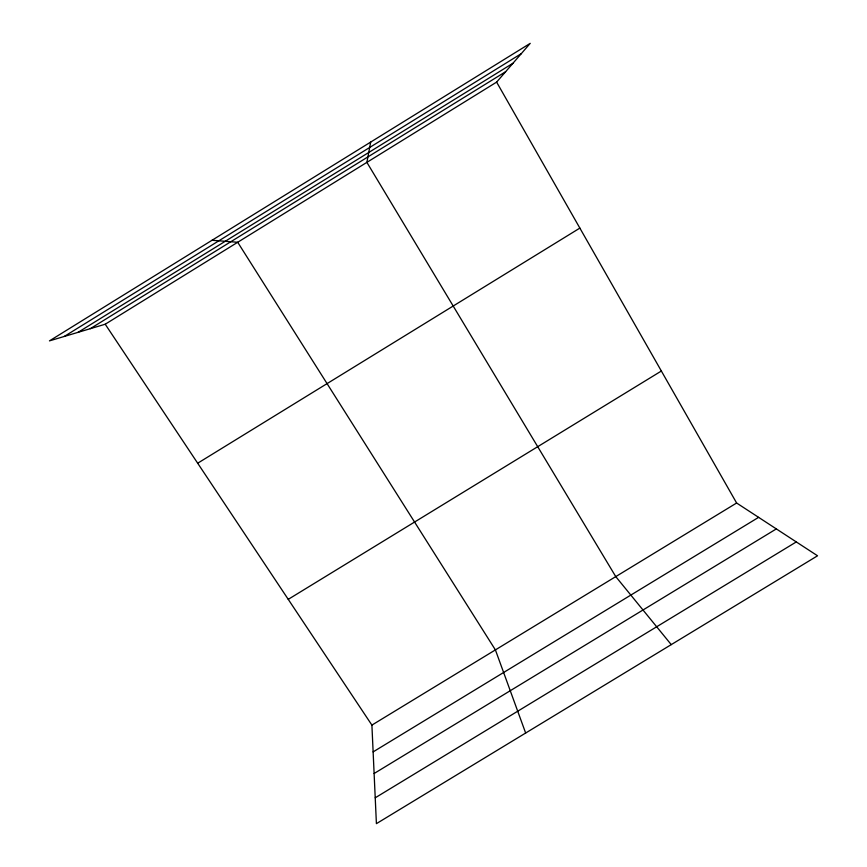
<?xml version="1.0" encoding="UTF-8"?>
<svg xmlns="http://www.w3.org/2000/svg" width="867" height="867" viewBox="0 0 867 867"><rect width="100%" height="100%" fill="white"/><g stroke="black" fill="none" stroke-linecap="round" stroke-linejoin="round"><path stroke-width="1.3" d="M370.697 142.08L366.882 162.367L615.765 576.609L671.242 644.625M496.618 82.116L530.225 43.35L49.452 340.883L105.221 324.225L496.618 82.116L736.625 503.012L817.548 555.79L376.408 823.65L371.9 725.105L105.221 324.225M64.256 336.461L521.295 53.656M78.063 332.343L512.971 63.248M90.244 328.701L505.634 71.712M197.687 463.216L579.86 228.097M288.245 599.346L661.358 371.022M371.9 725.105L736.625 503.012M373.124 751.895L758.603 517.35M374.121 773.505L776.333 528.913M375.227 797.803L796.296 541.929M212.036 240.267L237.71 242.272L495.404 649.903L525.651 733.027"/></g></svg>
